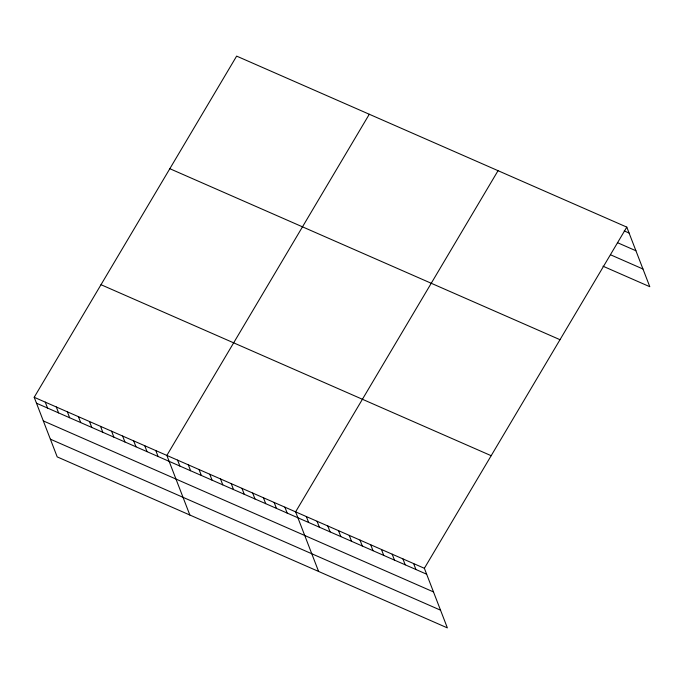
<?xml version="1.0" encoding="UTF-8"?>
<svg xmlns="http://www.w3.org/2000/svg" width="684" height="684" viewBox="0 0 684 684"><rect width="100%" height="100%" fill="white"/><g stroke="black" fill="none" stroke-linecap="round" stroke-linejoin="round"><path stroke-width="1.03" d="M34.2 397.284L424.371 568.293L447.362 627.886L57.2 456.886L34.2 397.284L236.638 56.114L626.801 227.114L649.8 286.716L602.98 266.196M369.292 114.254L166.853 455.424L189.853 515.026M498.046 170.684L295.616 511.854L318.607 571.456M424.371 568.293L626.801 227.114M624.21 230.901L629.092 233.039M617.387 242.632L635.923 250.754M610.778 254.901L642.969 269.009M169.829 168.7L559.999 339.7M101.001 284.698L491.172 455.698M36.483 403.209L426.654 574.209M43.323 420.916L433.485 591.925M50.359 439.171L440.53 610.179M413.64 563.582L415.923 569.507M402.91 558.879L405.193 564.804M392.18 554.177L394.463 560.102M381.45 549.474L383.733 555.399M370.719 544.772L373.002 550.697M359.989 540.069L362.272 545.994M349.259 535.367L351.542 541.292M338.529 530.664L340.82 536.589M327.798 525.962L330.09 531.887M317.068 521.259L319.36 527.184M306.338 516.557L308.629 522.482M284.886 507.152L287.169 513.077M274.156 502.449L276.439 508.374M263.425 497.747L265.708 503.672M252.695 493.044L254.978 498.969M241.965 488.342L244.248 494.267M231.235 483.639L233.518 489.564M220.504 478.937L222.787 484.862M209.774 474.234L212.057 480.159M199.044 469.532L201.335 475.457M188.314 464.829L190.605 470.754M177.583 460.127L179.875 466.052M155.798 450.576L158.09 456.502M144.751 445.737L147.034 451.654M133.696 440.889L135.979 446.814M122.641 436.041L124.924 441.967M111.586 431.194L113.869 437.119M100.531 426.354L102.814 432.279M89.476 421.506L91.759 427.432M78.421 416.659L80.703 422.584M67.365 411.819L69.648 417.744M56.31 406.971L58.593 412.897M45.255 402.124L47.538 408.049"/></g></svg>
